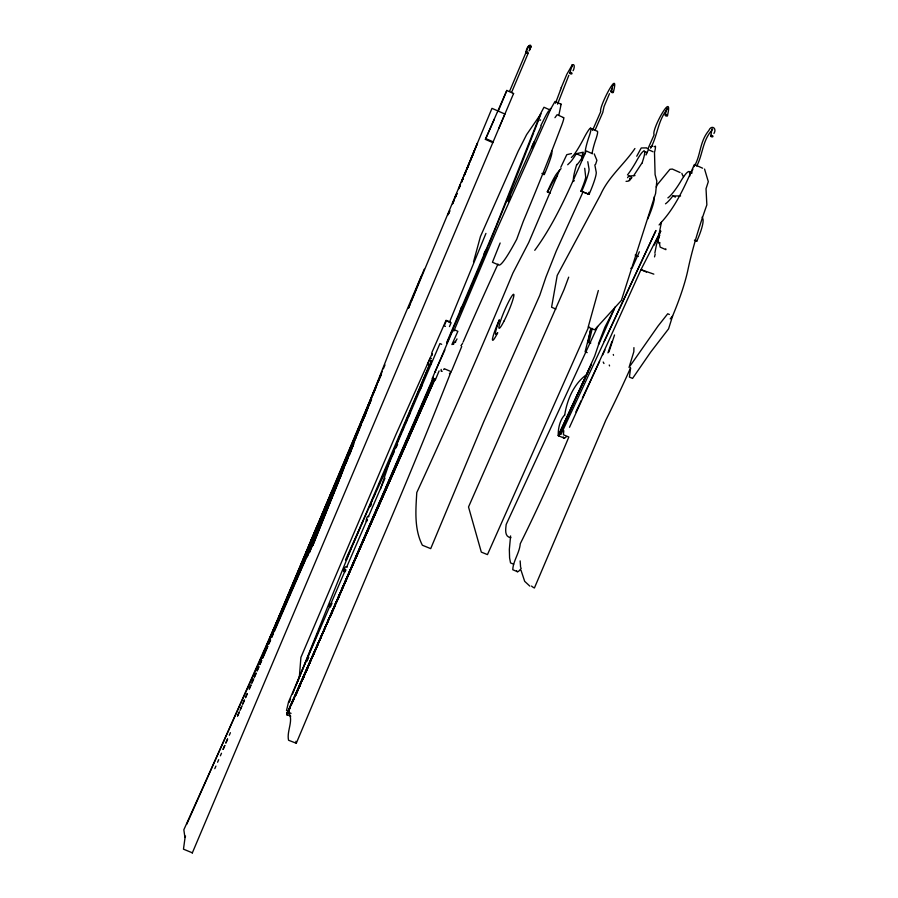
<?xml version="1.0" encoding="UTF-8"?>
<svg xmlns="http://www.w3.org/2000/svg" width="898" height="898" viewBox="0 0 898 898"><rect width="100%" height="100%" fill="white"/><g stroke="black" fill="none" stroke-linecap="round" stroke-linejoin="round"><path stroke-width="1.35" d="M290.75 716.189L286.933 714.662L287.091 712.709M629.621 180.7L629.689 178.41M633.932 347.627L633.82 351.735L629.038 367.45L658.088 325.985L667.73 313.761L669.369 314.48M432.095 355.002L432.196 353.543L395.794 434.834L300.909 657.415L299.348 677.013L294.69 688.732M431.725 355.361L431.916 352.465L446.07 320.294L449.909 321.933M563.787 430.67L563.416 434.744L568.827 437.023A279.648 41.903 -67.1 0 1 520.268 543.728C519.583 552.831 513.072 561.07 512.769 569.725L517.428 571.7M598.876 343.687L594.644 356.18L558.882 435.912L564.213 438.157M430.973 360.345L430.703 363.522L431.388 363.813M510.592 535.926L509.346 549.351L509.593 557.905L510.535 562.923L513.656 564.191M630.598 368.124L629.419 377.07L632.562 378.417L650.579 352.263L668.572 328.859L672.636 315.905A79.181 15.794 -65.7 0 0 687.935 269.804A244.559 53.633 -63.3 0 1 706.849 204.879L706.03 188.726L708.309 181.654L704.56 169.082M654.844 253.068L656.483 244.694L659.682 234.883M564.685 415.224C566.919 400.385 573.339 384.883 585.316 375.566L586.226 375.667M498.581 110.364L506.831 90.44L513.566 93.549M473.515 261.902L480.43 236.567L518.191 151.178L526.61 134.621L540.989 113.72L534.254 131.333M587.876 343.137L590.716 328.769M660.109 242.931L657.482 241.82L661.467 222.132C676.486 205.631 685.477 184.707 694.367 164.502L702.629 168.218M558.926 114.809L561.138 104.235L554.998 101.474L551.035 108.411L496.819 229.574L453.849 331.093M590.996 328.69L585.114 351.735L587.191 352.622M592.265 328.41L588.953 342.217L590.805 343.014M713.944 133.465C717.311 128.145 711.283 124.373 708.836 130.524C699.216 142.019 701.012 155.545 694.031 166.702M560.52 89.867L555.492 103.236M654.519 256.895L655.192 254.19M598.337 290.514L588.179 327.074L594.622 329.847L621.394 300.403L655.607 193.429L656.82 181.07L655.091 174.582L654.496 152.391A27.243 4.075 -65.4 0 0 655.45 146.149A742.309 87.78 -62.6 0 1 654.182 146.711M185.044 837.329L185.538 836.072M657.482 241.82L659.603 235.209M561.228 87.723L566.795 74.366L572.273 64.824M598.45 343.9L604.882 327.22L613.918 309.731M710.756 135.879L712.069 128.74L712.63 129.379M560.442 90.114L561.295 87.533M573.059 70.718C574.08 69.483 575.607 62.916 572.015 64.97M608.923 351.96L614.546 334.976M380.471 489.062L390.697 458.62L439.93 343.575L441.67 344.316M667.461 115.606C673.971 88.442 650.904 130.592 654.148 134.779L648.502 147.541M665.272 115.011L666.877 107.973L667.73 108.703M607.935 352.88L611.931 341.442M611.168 91.63L613.065 84.423L613.704 85.377M613.356 92.225C620.282 65.386 598.517 107.513 600.706 111.61L592.557 130.356M492.8 142.625L485.391 139.37L497.223 112.351M568.692 277.145L564.067 289.56L468.52 506.966L481.306 552.102L487.457 554.605L588.83 326.569M569.871 72.738L571.992 65.801L572.385 66.598M595.599 164.334L596.901 160.327L594.218 153.884M345.865 570.073C343.339 576.774 343.507 564.292 347.279 567.031M367.484 519.583C364.914 525.981 366.642 513.858 368.786 516.676M451.761 370.593L461.74 346.471M533.749 132.635L519.819 168.274M289.336 702.258L290.548 699.172M316.938 528.125L318.487 524.219M319.531 521.603L326.76 503.351L312.414 538.34L332.204 490.577L315.187 532.02M292.602 693.974L294.263 689.787M512.691 186.178L519.313 169.554M295.947 685.567L351.679 547.23M485.941 233.401L449.303 322.584M500.152 243.01L492.441 262.261L498.794 265.011A91.753 8.183 -66.5 0 0 516.732 239.238L523.287 221.323A266.919 20.912 -66.8 0 0 560.767 127.639A16.265 1.448 -66.3 0 0 563.271 117.829M287.315 600.032L312.964 536.499L263.945 652.296M341.027 475.502L312.773 545.569L393.605 341.218L421.308 276.068M342.071 472.909L343.642 469.014M345.73 463.828L347.829 458.642M350.961 450.852L353.576 444.364M410.083 304.242L408.511 308.137L491.981 108.344L504.901 114.046L498.85 128.335M411.127 301.649L424.204 269.209M512.174 187.458L488.49 245.513M594.824 164.839L596.227 172.225A24.852 3.053 -66 0 1 589.088 194.327L580.871 191.128L582.555 186.975A17.343 2.043 -66.1 0 0 585.721 177.31L584.71 168.296M588.111 194.327L588.942 192.251M356.293 436.832L309.44 552.472L339.219 479.936M357.348 434.228L359.458 429.031M362.612 421.241L365.25 414.741M366.294 412.137L367.877 408.242M369.987 403.045L371.559 399.15M544.39 172.517L543.548 174.594L544.323 174.493A24.942 2.279 -66.4 0 0 551.922 152.503L551.866 150.999M285.463 604.051L287.046 600.156M288.101 597.552L312.964 536.499L290.032 592.13M285.407 604.433L311.359 540.933M340.286 477.343L341.88 473.459M349.322 455.331L350.927 451.447M455.163 197.582L456.756 193.699M460.472 184.629L458.878 188.513L460.393 184.696M461.538 182.047L463.132 178.152M464.199 175.57L477.489 143.186L466.803 169.127M280.165 615.658L281.759 611.785M282.814 609.203L316.826 526.509M278.301 620.585L279.907 616.713M287.371 598.596L288.965 594.712M303.468 560.341L305.073 556.468M448.113 214.543L449.707 210.648M454.523 198.974L455.589 196.381M461.46 182.103L463.065 178.219M464.131 175.615L465.736 171.731M458.788 188.76L460.416 184.853M461.482 182.249L463.099 178.41M464.154 175.806L465.759 171.877M468.958 164.098L466.825 169.284L468.947 164.087M274.451 631.159L305.668 559.185L354.396 441.333M355.462 438.718L357.595 433.532M359.2 429.648L361.344 424.462M364.554 416.694L366.182 412.833M448.068 214.611L449.718 210.794L448.057 214.644M569.523 427.302L640.959 269.658L660.681 231.156M281.804 612.313L283.42 608.429M284.498 605.836L286.103 601.952M287.18 599.359L376.846 385.04M186.694 824.342L305.87 556.401L368.741 405.301M369.819 402.719L371.435 398.847M454.186 199.962L452.581 203.846L454.186 200.052M456.88 193.508L455.264 197.38L456.869 193.575M367.102 409.948L305.275 558.949L271.387 637.434M368.079 407.512L369.785 403.471M466.848 169.34L468.453 165.457M297.642 681.301L317.589 633.404M318.667 630.811L320.283 626.927M328.915 606.217L329.993 603.624M343.474 571.263L344.551 568.67M370.436 506.528L371.514 503.935M397.937 440.491L431.264 360.704M287.192 599.292L371.592 398.027M372.67 395.446L375.903 387.7M307.397 551.686L371.087 399.386M305.87 556.401L370.56 401.125M479.599 266.807L487.973 246.759M377.923 382.458L379.551 378.597M379.809 378.103L381.437 374.219M529.169 50.849C534.332 41.589 526.408 44.844 526.071 52.163M439.111 370.93L435.193 380.281L432.039 378.945L453.266 329.341L457.89 331.317L451.907 344.563M258.568 664.61L264.551 650.41M265.64 647.828L382.256 371.39M383.345 368.809L384.984 364.925M263.844 652.835L265.471 648.973M266.56 646.392L268.188 642.53M269.265 639.96L378.731 380.224M379.764 377.688L381.448 373.77M527.957 53.723L511.579 92.404M479.072 268.064L462.627 306.79M291.053 713.338L288.572 712.372C293.994 720.376 286.428 731.14 288.572 740.266L296.295 743.241L379.528 545.367A431.994 29.163 -67.6 0 0 451.088 371.604L444.252 368.708A46.775 3.884 -67.1 0 1 443.646 369.572M277.359 622.46L278.997 618.599M280.086 616.028L286.092 601.873M485.391 139.37L494.383 119.097M509.503 91.484L528.877 45.63L529.45 47.201M305.668 559.185L183.843 829.774L184.999 837.98L183.473 849.171L192.363 852.819M192.262 853.055L513.622 93.437M533.491 145.005C527.766 155.792 536.634 134.7 533.816 144.264M529.371 50.299L530.965 46.561L530.325 47.201M352.779 544.648L429.21 365.407L427.493 364.229L430.198 358.01L431.422 358.538M559.645 169.969L528.731 242.505L512.893 273.071C482.204 346.808 450.28 420.028 416.784 492.531C415.729 510.075 414.09 529.068 422.363 545.232L430.714 548.633L483.573 422.116L539.777 295.307L545.939 277.067L556.232 251.092L583.094 191.779M557.546 104.157L568.838 75.286M462.627 343.159L461.987 344.428M223.041 749.314L224.702 745.463M225.813 742.882L227.486 739.032M237.487 715.874L239.149 712.013M240.44 709.117L241.551 706.558M242.662 703.987L244.335 700.103M245.435 697.566L247.107 693.694M249.173 688.901L250.823 685.006M252.08 682.166L253.202 679.573M254.314 677.013L255.975 673.163M257.064 670.615L258.747 666.743M259.724 664.464L261.509 660.322M262.497 658.021L267.604 646.212M268.614 643.877L270.377 639.791M345.629 569.5L288.55 701.955L286.518 710.543L288.931 711.474M346.74 566.93L367.248 519.347M368.36 516.777L384.984 478.207M307.071 661.108L308.732 657.257M330.352 607.115L332.024 603.254M462.1 308.025L446.968 342.924M302.772 679.46L303.883 676.89M306.106 671.749L307.767 667.888M313.323 655.035L321.102 637.03M322.214 634.459L433.375 377.351M330.52 616.455L335.504 604.926M336.615 602.356L361.546 544.671M362.657 542.111L375.948 511.344M377.059 508.784L384.815 490.836M214.802 768.666L215.913 766.095M217.585 762.245L218.697 759.674M220.369 755.813L221.492 753.254M223.164 749.392L224.837 745.542M225.948 742.972L227.621 739.11M229.293 735.26L230.404 732.689M237.656 715.975L239.328 712.125M240.047 710.453L242.112 705.693M242.819 704.043L244.492 700.193M245.603 697.634L247.276 693.784M249.363 688.99L251.036 685.129M251.721 683.535L253.82 678.708M254.504 677.126L256.166 673.275M257.165 670.997L258.95 666.866M259.96 664.576L261.733 660.457M262.744 658.144L267.851 646.358M268.872 644.012L270.635 639.948M271.667 637.58L273.407 633.539M360.648 526.812L346.179 560.128L345.517 559.858L391.752 457.228M361.759 524.241L363.432 520.402M370.111 505.024L372.333 499.894M373.445 497.335L375.117 493.496M379.012 484.516L380.123 481.957M381.796 478.118L384.018 472.988M385.13 470.429L386.802 466.578M390.697 457.61L391.809 455.05M393.481 451.2L395.704 446.082M396.826 443.511L398.488 439.672M402.383 430.703L403.505 428.133M405.728 423.014L407.4 419.164M408.511 416.605L410.173 412.766M420.197 389.698L421.869 385.848M299.202 687.498L300.314 684.927M302.547 679.775L304.22 675.925M306.162 671.749L307.834 667.899M311.483 659.199L318.42 643.473M318.745 642.474L433.263 378.72M615.141 306.948L598.955 344.057M449.46 326.591L451.133 322.764L446.407 320.743L444.184 325.862L445.419 326.389M446.62 342.767L495.864 226.633L540.641 113.563L543.975 107.255L550.092 109.994M541.168 126.248L510.03 195.775M295.61 695.479L297.844 690.349L296.183 694.188M302.525 679.898L306.779 669.818M307.891 667.259L311.247 659.559M312.358 656.999L433.543 378.63M303.457 677.507L306.813 669.807M307.935 667.236L311.292 659.536M312.414 656.977L314.087 653.127M595.138 130.019L602.805 112.373L604.04 106.581L609.473 93.673M636.738 156.241L641.228 147.968L646.964 147.889M289.852 708.354L287.057 714.763L289.751 708.241M292.658 701.933L294.331 698.083M296.576 692.953L295.453 695.512L313.907 653.037M298.259 689.103L300.493 683.962M301.616 681.402L304.983 673.702M306.106 671.132L313.941 653.16M315.063 650.59L433.599 379.596M294.241 697.971L290.873 705.671L434.34 378.967M286.933 714.662L289.695 708.006M286.877 714.404L434.632 379.371L286.889 713.989M286.956 713.427L435.092 378.833M560.79 167.309L566.773 154.681L571.476 153.58M650.635 148.237C657.673 135.374 657.673 121.23 666.911 109.612M506.831 90.44L497.436 111.936M656.247 187.031L657.314 184.64L669.93 169.307L672.344 169.06L680.067 172.528M691.179 173.033L692.886 169.239M696.736 166.119C702.954 154.142 702.427 140.672 711.878 130.266M392.28 456.072L394.413 451.391M396.018 447.889L397.612 444.387M561.059 168.577L557.13 173.112A21.17 2.133 -66.3 0 0 547.32 191.858L549.576 188.378A14.761 1.482 -66.3 0 1 553.875 180.15L557.478 175.739M597.653 326.445L506.191 524.454C505.675 529.102 504.205 536.959 510.928 537.7M604.163 341.487L655.944 230.517L560.924 434.542M646.01 154.972L648.401 149.663L653.037 151.74M587.27 373.523L588.325 371.278L558.264 435.609L558.882 435.912L591.524 364.004L558.264 435.609C557.972 428.851 559.813 420.017 564.584 415.078M575.865 411.969L581.208 400.587M582.398 398.061L599.606 361.4M602.569 355.069L604.949 350.018M654.193 245.087L660.715 231.179M462.65 307.284C458.53 318.464 460.663 304.467 462.897 306.802M639.365 251.766L632.158 267.952L630.811 268.334M641.778 163.301L633.662 175.694M610.988 90.709L612.414 88.161M554.953 117.683L557.119 114.697L563.618 117.604M457.003 338.916C456.498 340.948 452.266 343.912 452.626 344.473M549.273 109.635L551.035 108.411M634.92 148.518C624.121 164.491 608.518 176.76 600.582 194.686L557.209 275.439L551.585 307.217L555.873 309.069M455.252 342.464L455.791 341.79M534.759 250.318C556.883 220.122 571.083 184.954 586.248 150.954L592.433 153.715M540.607 119.872L539.956 120.411M659.098 224.96L661.467 222.132M444.88 349.951L435.002 371.963L435.597 372.21M567.693 164.749L570.252 162.212A56.675 5.826 -65.9 0 0 576.292 153.693L583.217 152.2A61.491 6.802 -65.8 0 0 582.375 160.069M631.563 178.219L628.185 181.194L626.041 181.34M571.397 157.52L572.677 156.252A49.94 5.13 -65.9 0 0 583.184 139.56A23.146 2.492 -66 0 1 590.469 128.19L597.069 131.175A23.135 2.593 -66 0 1 595.262 141.065A54.149 6.252 -65.7 0 0 592.13 153.558M453.883 343.912L453.176 344.383M572.632 181.632L574.372 180.7M652.734 146.071L650.32 147.003M627.567 177.703A56.495 7.824 -65.3 0 0 628.701 176.075L634.965 175.581M580.871 191.128L589.088 194.327M665.485 203.812A56.237 9.496 -64.8 0 0 672.849 195.955L680.561 195.977M695.321 240.945L696.803 241.158A24.639 4.883 -65 0 0 702.865 218.82L702.157 217.047M583.139 154.4L582.23 154.097L583.363 154.703M653.845 274.137L640.959 269.658L646.515 272.094M485.683 138.561L493.137 141.839M635.155 255.066L638.343 256.469M694.423 240.103L696.803 241.158M541.887 173.415L544.323 174.493M547.982 191.846L550.395 192.913M547.32 191.858L549.733 192.924M628.701 176.075L631.923 177.512M672.849 195.966L675.408 197.1M576.292 153.693L582.791 156.589A56.641 6.073 -65.9 0 1 576.662 165.075M627.466 174.953A49.783 6.892 -65.3 0 0 635.885 162.123A23.079 3.345 -65.5 0 1 643.922 151.122L647.177 152.604M688.867 171.54L692.122 173M657.852 241.932L659.547 243.874L660.165 247.13L665.901 249.666L665.822 248.892M529.831 586.113L524.679 581.332L520.975 570.129M603.209 362.051L603.961 363.522M609.259 365.015L609.562 365.924M613.289 354.474L613.525 355.294M587.786 161.707L589.043 169.026A24.863 2.93 -66.1 0 1 581.825 191.106M520.593 567.244L520.155 560.891M689.653 176.255A22.966 4.063 -65 0 0 680.257 182.193A49.558 8.363 -64.8 0 1 667.876 197.886M531.537 586.057A263.776 52.14 -65.9 0 0 534.411 587.977L605.847 420.096A225.072 38.636 -66.3 0 0 630.531 367.978M566.279 436.798A21.586 3.85 -66.8 0 1 563.248 436.888M683.569 176.76A182.788 31.015 -63.7 0 1 681.874 173.336M521.267 568.131A19.397 3.581 -67.8 0 1 516.72 570.881M670.222 318.869A400.048 100.677 -68.3 0 1 672.636 315.905M442.209 371.188A46.775 3.884 -67.1 0 1 441.861 371.402M441.367 371.357A46.775 3.884 -67.1 0 1 441.187 369.392M451.088 371.604A46.741 4.12 -67.1 0 1 450.47 372.457M449.909 373.141A46.741 4.12 -67.1 0 1 449.415 373.68M296.295 743.241A167.847 14.75 -68 0 1 295.902 741.288M560.621 104.628A10.484 0.876 -66.3 0 1 561.138 104.235M463.144 341.981A471.91 57.741 -67.1 0 1 497.986 264.057M461.437 345.101A77.307 6.724 -66.9 0 1 460.932 345.674M548.622 110.925A23.236 1.83 -66.4 0 0 542.886 121.522A50.108 3.76 -66.4 0 1 540.832 125.563M590.469 128.19A23.146 2.492 -66 0 1 588.56 138.067A54.172 5.994 -65.8 0 0 585.361 153.637M573.351 179.578A67.788 7.554 -65.8 0 1 576.752 164.39M643.922 151.122A23.079 3.345 -65.5 0 1 642.642 161.236A53.992 8.048 -65.1 0 0 642.081 163.2M654.171 196.931A24.762 4.052 -65.4 0 1 647.604 219.179M648.378 148.529A742.309 87.78 -62.6 0 1 647.323 148.698M508.369 201.635C506.158 198.671 514.06 190.297 508.369 201.635M484.516 255.638C482.271 252.91 490.106 244.481 484.516 255.638M353.543 444.162L307.06 557.029L353.543 444.207M474.301 151.133L470.563 160.203L474.301 151.133M288.909 710.868L287.225 714.718L288.909 710.868M300.628 683.928L298.955 687.778L300.662 683.917M710.958 136.417A1.134 0.673 15.5 0 0 712.866 136.631A1.134 0.673 15.5 0 0 711.744 135.463A1.134 0.673 15.5 0 0 710.958 136.417M570.084 73.501A1.145 0.696 20.9 0 0 571.947 73.681A1.145 0.696 20.9 0 0 570.701 72.446A1.145 0.696 20.9 0 0 570.084 73.501M611.415 92.213A1.145 0.696 19.3 0 0 613.289 92.393A1.145 0.696 19.3 0 0 612.077 91.181A1.145 0.696 19.3 0 0 611.415 92.213M504.137 320.878A18.532 1.998 -66.8 0 0 513.735 294.32A18.532 1.998 -66.8 0 0 501.275 318.801A18.532 1.998 -66.8 0 0 504.137 320.878M492.497 338.95A18.05 1.931 -66.9 0 0 497.728 332.675A24.908 2.672 -66.8 0 1 499.355 319.811A18.05 1.931 -66.9 0 0 492.497 338.95M526.172 52.791A1.156 0.752 24.9 0 0 528.069 53.263A1.156 0.752 24.9 0 0 527.137 51.837A1.156 0.752 24.9 0 0 526.172 52.791M665.497 115.573A1.134 0.685 17.2 0 0 667.394 115.775A1.134 0.685 17.2 0 0 666.226 114.585A1.134 0.685 17.2 0 0 665.497 115.573"/></g></svg>
